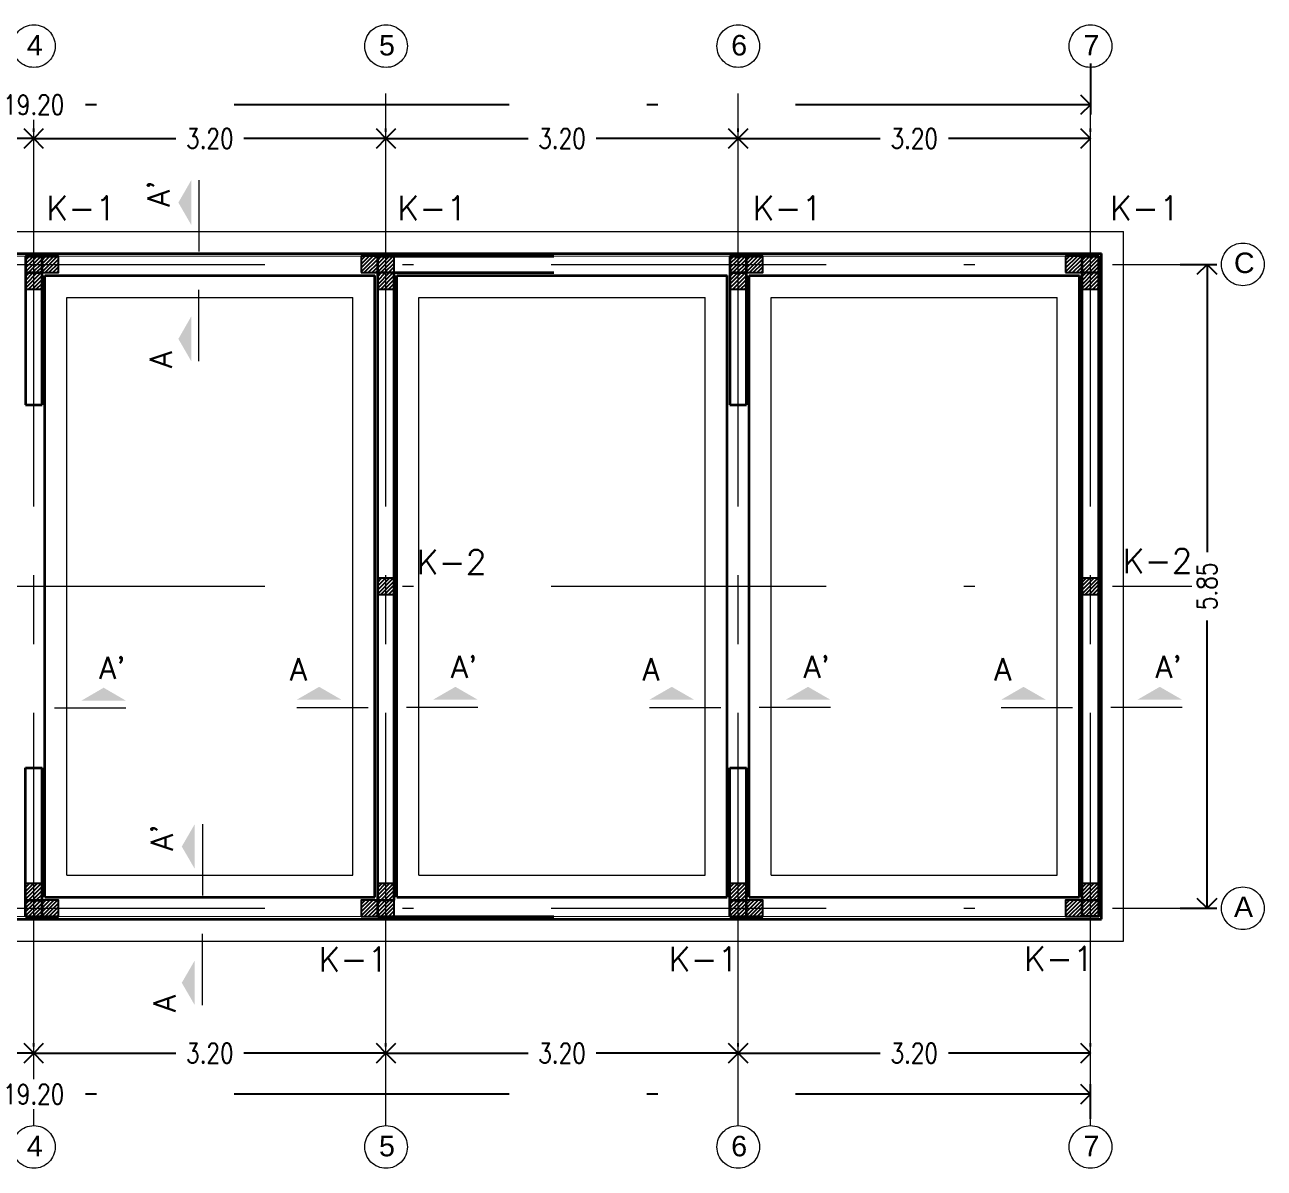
# Model space of a CAD drawing. Header units: metres. Extents: x 101 to 152, y -469 to -326.
# Drawn here: x 112.14 to 123.41, y -336.23 to -325.84 of the extents above; entities that cross this region are included whole.
import ezdxf
from ezdxf.enums import TextEntityAlignment as Align

# ---------------------------------------------------------------- set-up
doc = ezdxf.new("R2010")
doc.units = ezdxf.units.M
doc.header["$LTSCALE"] = 5
doc.header["$MEASUREMENT"] = 0
doc.linetypes.add('CENTER2', pattern=[1.125, 0.75, -0.125, 0.125, -0.125])
doc.linetypes.add('DASHDOT', pattern=[1, 0.5, -0.25, 0, -0.25])
doc.layers.get('0').update_dxf_attribs({"color": 30})
doc.layers.get('DEFPOINTS').update_dxf_attribs({"color": 210})
for name, color, linetype, lineweight in [('A-ANNO-DIMS', 3, 'Continuous', 18), ('A-ANNO-SYMB', 3, 'Continuous', 18), ('A-ANNO-TEXT', 3, 'Continuous', 18), ('A-DETL-MCUT', 4, 'Continuous', 25), ('A-FLOR-FTPT', 6, 'Continuous', 70), ('A-FLOR-LEVL', 7, 'Continuous', 35), ('A-WALL-FULL', 7, 'Continuous', 35)]:
    doc.layers.add(name, color=color, linetype=linetype, lineweight=lineweight)
doc.styles.add('E-ROMANS', font='romans.shx', dxfattribs={"width": 0.8})
doc.styles.get("Standard").update_dxf_attribs({"font": 'arial.ttf'})
doc.dimstyles.new('E-0100_ARW_18', dxfattribs={"dimscale": 0.001, "dimtxt": 180, "dimasz": 180, "dimexe": 90, "dimexo": 60, "dimgap": 90, "dimtad": 0, "dimzin": 0, "dimdsep": 46, "dimtxsty": 'E-ROMANS', "dimblk": 'OPEN90', "dimcen": 90, "dimclrd": 256, "dimclre": 256, "dimclrt": 256, "dimadec": 0, "dimazin": 0, "dimtfac": 1, "dimtmove": 1, "dimatfit": 3, "dimldrblk": 'OPEN90', "dimfxl": 1, "dimtfill": 1, "dimtolj": 1, "dimtzin": 0, "dimarcsym": 0})

# ---------------------------------------------------------------- blocks, each defined once
blk = doc.blocks.new('_Open90')
at = {"color": 0, "linetype": 'ByBlock', "lineweight": -2}
for p, q in [((0, 0), (-1, 0)), ((-0.5, 0.5), (0, 0)), ((0, 0), (-0.5, -0.5))]:
    blk.add_line(p, q, dxfattribs=at)
blk = doc.blocks.new('*D62')
at = {"layer": 'A-ANNO-DIMS', "linetype": 'DASHDOT', "lineweight": -2, "transparency": 16777216}
for p, q in [((109.026, -326.811), (109.026, -326.781)), ((112.226, -326.811), (112.226, -326.781)), ((109.206, -326.871), (110.317, -326.871)), ((112.046, -326.871), (110.936, -326.871))]:
    blk.add_line(p, q, dxfattribs=at)
at = {"layer": 'DEFPOINTS', "color": 0, "linetype": 'DASHDOT', "transparency": 16777216}
for p in [(109.026, -326.871), (112.226, -326.871), (112.226, -326.871)]:
    blk.add_point(p, dxfattribs=at)
at = {"layer": 'A-ANNO-DIMS', "linetype": 'DASHDOT', "lineweight": -2, "transparency": 16777216, "xscale": 0.18, "yscale": 0.18, "zscale": 0.18, "rotation": 180}
blk.add_blockref('_Open90', (109.026, -326.871), dxfattribs=at)
at = {"layer": 'A-ANNO-DIMS', "linetype": 'DASHDOT', "lineweight": -2, "transparency": 16777216, "xscale": 0.18, "yscale": 0.18, "zscale": 0.18}
blk.add_blockref('_Open90', (112.226, -326.871), dxfattribs=at)
at = {"layer": 'A-ANNO-DIMS', "linetype": 'DASHDOT', "transparency": 16777216, "insert": (110.626, -326.871), "char_height": 0.18, "attachment_point": 5, "style": 'E-ROMANS', "bg_fill": 3, "box_fill_scale": 1.25, "bg_fill_color": 256, "bg_fill_true_color": 13158600, "bg_fill_transparency": 0}
blk.add_mtext('\\A1;3.20', dxfattribs=at)
blk = doc.blocks.new('*D63')
at = {"layer": 'A-ANNO-DIMS', "linetype": 'DASHDOT', "lineweight": -2, "transparency": 16777216}
for p, q in [((112.226, -326.811), (112.226, -326.781)), ((115.426, -326.811), (115.426, -326.781)), ((112.406, -326.871), (113.517, -326.871)), ((115.246, -326.871), (114.136, -326.871))]:
    blk.add_line(p, q, dxfattribs=at)
at = {"layer": 'DEFPOINTS', "color": 0, "linetype": 'DASHDOT', "transparency": 16777216}
for p in [(112.226, -326.871), (115.426, -326.871), (115.426, -326.871)]:
    blk.add_point(p, dxfattribs=at)
at = {"layer": 'A-ANNO-DIMS', "linetype": 'DASHDOT', "lineweight": -2, "transparency": 16777216, "xscale": 0.18, "yscale": 0.18, "zscale": 0.18, "rotation": 180}
blk.add_blockref('_Open90', (112.226, -326.871), dxfattribs=at)
at = {"layer": 'A-ANNO-DIMS', "linetype": 'DASHDOT', "lineweight": -2, "transparency": 16777216, "xscale": 0.18, "yscale": 0.18, "zscale": 0.18}
blk.add_blockref('_Open90', (115.426, -326.871), dxfattribs=at)
at = {"layer": 'A-ANNO-DIMS', "linetype": 'DASHDOT', "transparency": 16777216, "insert": (113.826, -326.871), "char_height": 0.18, "attachment_point": 5, "style": 'E-ROMANS', "bg_fill": 3, "box_fill_scale": 1.25, "bg_fill_color": 256, "bg_fill_true_color": 13158600, "bg_fill_transparency": 0}
blk.add_mtext('\\A1;3.20', dxfattribs=at)
blk = doc.blocks.new('*D64')
at = {"layer": 'A-ANNO-DIMS', "linetype": 'DASHDOT', "lineweight": -2, "transparency": 16777216}
for p, q in [((115.426, -326.811), (115.426, -326.781)), ((118.626, -326.811), (118.626, -326.781)), ((115.606, -326.871), (116.717, -326.871)), ((118.446, -326.871), (117.336, -326.871))]:
    blk.add_line(p, q, dxfattribs=at)
at = {"layer": 'DEFPOINTS', "color": 0, "linetype": 'DASHDOT', "transparency": 16777216}
for p in [(115.426, -326.871), (118.626, -326.871), (118.626, -326.871)]:
    blk.add_point(p, dxfattribs=at)
at = {"layer": 'A-ANNO-DIMS', "linetype": 'DASHDOT', "lineweight": -2, "transparency": 16777216, "xscale": 0.18, "yscale": 0.18, "zscale": 0.18, "rotation": 180}
blk.add_blockref('_Open90', (115.426, -326.871), dxfattribs=at)
at = {"layer": 'A-ANNO-DIMS', "linetype": 'DASHDOT', "lineweight": -2, "transparency": 16777216, "xscale": 0.18, "yscale": 0.18, "zscale": 0.18}
blk.add_blockref('_Open90', (118.626, -326.871), dxfattribs=at)
at = {"layer": 'A-ANNO-DIMS', "linetype": 'DASHDOT', "transparency": 16777216, "insert": (117.026, -326.871), "char_height": 0.18, "attachment_point": 5, "style": 'E-ROMANS', "bg_fill": 3, "box_fill_scale": 1.25, "bg_fill_color": 256, "bg_fill_true_color": 13158600, "bg_fill_transparency": 0}
blk.add_mtext('\\A1;3.20', dxfattribs=at)
blk = doc.blocks.new('*D65')
at = {"layer": 'A-ANNO-DIMS', "linetype": 'DASHDOT', "lineweight": -2, "transparency": 16777216}
for p, q in [((118.626, -326.811), (118.626, -326.781)), ((121.826, -326.811), (121.826, -326.781)), ((118.806, -326.871), (119.917, -326.871)), ((121.646, -326.871), (120.536, -326.871))]:
    blk.add_line(p, q, dxfattribs=at)
at = {"layer": 'DEFPOINTS', "color": 0, "linetype": 'DASHDOT', "transparency": 16777216}
for p in [(118.626, -326.871), (121.826, -326.871), (121.826, -326.871)]:
    blk.add_point(p, dxfattribs=at)
at = {"layer": 'A-ANNO-DIMS', "linetype": 'DASHDOT', "lineweight": -2, "transparency": 16777216, "xscale": 0.18, "yscale": 0.18, "zscale": 0.18, "rotation": 180}
blk.add_blockref('_Open90', (118.626, -326.871), dxfattribs=at)
at = {"layer": 'A-ANNO-DIMS', "linetype": 'DASHDOT', "lineweight": -2, "transparency": 16777216, "xscale": 0.18, "yscale": 0.18, "zscale": 0.18}
blk.add_blockref('_Open90', (121.826, -326.871), dxfattribs=at)
at = {"layer": 'A-ANNO-DIMS', "linetype": 'DASHDOT', "transparency": 16777216, "insert": (120.226, -326.871), "char_height": 0.18, "attachment_point": 5, "style": 'E-ROMANS', "bg_fill": 3, "box_fill_scale": 1.25, "bg_fill_color": 256, "bg_fill_true_color": 13158600, "bg_fill_transparency": 0}
blk.add_mtext('\\A1;3.20', dxfattribs=at)
blk = doc.blocks.new('*D66')
at = {"layer": 'A-ANNO-DIMS', "linetype": 'DASHDOT', "lineweight": -2, "transparency": 16777216}
for p, q in [((102.626, -326.19), (102.626, -326.654)), ((121.826, -326.19), (121.826, -326.654)), ((102.806, -326.564), (111.859, -326.564)), ((121.646, -326.564), (112.594, -326.564))]:
    blk.add_line(p, q, dxfattribs=at)
at = {"layer": 'DEFPOINTS', "color": 0, "linetype": 'DASHDOT', "transparency": 16777216}
for p in [(102.626, -326.13), (121.826, -326.13), (121.826, -326.564)]:
    blk.add_point(p, dxfattribs=at)
at = {"layer": 'A-ANNO-DIMS', "linetype": 'DASHDOT', "lineweight": -2, "transparency": 16777216, "xscale": 0.18, "yscale": 0.18, "zscale": 0.18, "rotation": 180}
blk.add_blockref('_Open90', (102.626, -326.564), dxfattribs=at)
at = {"layer": 'A-ANNO-DIMS', "linetype": 'DASHDOT', "lineweight": -2, "transparency": 16777216, "xscale": 0.18, "yscale": 0.18, "zscale": 0.18}
blk.add_blockref('_Open90', (121.826, -326.564), dxfattribs=at)
at = {"layer": 'A-ANNO-DIMS', "linetype": 'DASHDOT', "transparency": 16777216, "insert": (112.226, -326.564), "char_height": 0.18, "attachment_point": 5, "style": 'E-ROMANS', "bg_fill": 3, "box_fill_scale": 1.25, "bg_fill_color": 256, "bg_fill_true_color": 13158600, "bg_fill_transparency": 0}
blk.add_mtext('\\A1;19.20', dxfattribs=at)
blk = doc.blocks.new('*D68')
at = {"layer": 'A-ANNO-DIMS', "linetype": 'DASHDOT', "lineweight": -2, "transparency": 16777216}
for p, q in [((109.026, -335.12), (109.026, -335.09)), ((112.226, -335.12), (112.226, -335.09)), ((109.206, -335.18), (110.317, -335.18)), ((112.046, -335.18), (110.936, -335.18))]:
    blk.add_line(p, q, dxfattribs=at)
at = {"layer": 'DEFPOINTS', "color": 0, "linetype": 'DASHDOT', "transparency": 16777216}
for p in [(109.026, -335.18), (112.226, -335.18), (112.226, -335.18)]:
    blk.add_point(p, dxfattribs=at)
at = {"layer": 'A-ANNO-DIMS', "linetype": 'DASHDOT', "lineweight": -2, "transparency": 16777216, "xscale": 0.18, "yscale": 0.18, "zscale": 0.18, "rotation": 180}
blk.add_blockref('_Open90', (109.026, -335.18), dxfattribs=at)
at = {"layer": 'A-ANNO-DIMS', "linetype": 'DASHDOT', "lineweight": -2, "transparency": 16777216, "xscale": 0.18, "yscale": 0.18, "zscale": 0.18}
blk.add_blockref('_Open90', (112.226, -335.18), dxfattribs=at)
at = {"layer": 'A-ANNO-DIMS', "linetype": 'DASHDOT', "transparency": 16777216, "insert": (110.626, -335.18), "char_height": 0.18, "attachment_point": 5, "style": 'E-ROMANS', "bg_fill": 3, "box_fill_scale": 1.25, "bg_fill_color": 256, "bg_fill_true_color": 13158600, "bg_fill_transparency": 0}
blk.add_mtext('\\A1;3.20', dxfattribs=at)
blk = doc.blocks.new('*D69')
at = {"layer": 'A-ANNO-DIMS', "linetype": 'DASHDOT', "lineweight": -2, "transparency": 16777216}
for p, q in [((112.226, -335.12), (112.226, -335.09)), ((115.426, -335.12), (115.426, -335.09)), ((112.406, -335.18), (113.517, -335.18)), ((115.246, -335.18), (114.136, -335.18))]:
    blk.add_line(p, q, dxfattribs=at)
at = {"layer": 'DEFPOINTS', "color": 0, "linetype": 'DASHDOT', "transparency": 16777216}
for p in [(112.226, -335.18), (115.426, -335.18), (115.426, -335.18)]:
    blk.add_point(p, dxfattribs=at)
at = {"layer": 'A-ANNO-DIMS', "linetype": 'DASHDOT', "lineweight": -2, "transparency": 16777216, "xscale": 0.18, "yscale": 0.18, "zscale": 0.18, "rotation": 180}
blk.add_blockref('_Open90', (112.226, -335.18), dxfattribs=at)
at = {"layer": 'A-ANNO-DIMS', "linetype": 'DASHDOT', "lineweight": -2, "transparency": 16777216, "xscale": 0.18, "yscale": 0.18, "zscale": 0.18}
blk.add_blockref('_Open90', (115.426, -335.18), dxfattribs=at)
at = {"layer": 'A-ANNO-DIMS', "linetype": 'DASHDOT', "transparency": 16777216, "insert": (113.826, -335.18), "char_height": 0.18, "attachment_point": 5, "style": 'E-ROMANS', "bg_fill": 3, "box_fill_scale": 1.25, "bg_fill_color": 256, "bg_fill_true_color": 13158600, "bg_fill_transparency": 0}
blk.add_mtext('\\A1;3.20', dxfattribs=at)
blk = doc.blocks.new('*D70')
at = {"layer": 'A-ANNO-DIMS', "linetype": 'DASHDOT', "lineweight": -2, "transparency": 16777216}
for p, q in [((115.426, -335.12), (115.426, -335.09)), ((118.626, -335.12), (118.626, -335.09)), ((115.606, -335.18), (116.717, -335.18)), ((118.446, -335.18), (117.336, -335.18))]:
    blk.add_line(p, q, dxfattribs=at)
at = {"layer": 'DEFPOINTS', "color": 0, "linetype": 'DASHDOT', "transparency": 16777216}
for p in [(115.426, -335.18), (118.626, -335.18), (118.626, -335.18)]:
    blk.add_point(p, dxfattribs=at)
at = {"layer": 'A-ANNO-DIMS', "linetype": 'DASHDOT', "lineweight": -2, "transparency": 16777216, "xscale": 0.18, "yscale": 0.18, "zscale": 0.18, "rotation": 180}
blk.add_blockref('_Open90', (115.426, -335.18), dxfattribs=at)
at = {"layer": 'A-ANNO-DIMS', "linetype": 'DASHDOT', "lineweight": -2, "transparency": 16777216, "xscale": 0.18, "yscale": 0.18, "zscale": 0.18}
blk.add_blockref('_Open90', (118.626, -335.18), dxfattribs=at)
at = {"layer": 'A-ANNO-DIMS', "linetype": 'DASHDOT', "transparency": 16777216, "insert": (117.026, -335.18), "char_height": 0.18, "attachment_point": 5, "style": 'E-ROMANS', "bg_fill": 3, "box_fill_scale": 1.25, "bg_fill_color": 256, "bg_fill_true_color": 13158600, "bg_fill_transparency": 0}
blk.add_mtext('\\A1;3.20', dxfattribs=at)
blk = doc.blocks.new('*D71')
at = {"layer": 'A-ANNO-DIMS', "linetype": 'DASHDOT', "lineweight": -2, "transparency": 16777216}
for p, q in [((118.626, -335.12), (118.626, -335.09)), ((121.826, -335.12), (121.826, -335.09)), ((118.806, -335.18), (119.917, -335.18)), ((121.646, -335.18), (120.536, -335.18))]:
    blk.add_line(p, q, dxfattribs=at)
at = {"layer": 'DEFPOINTS', "color": 0, "linetype": 'DASHDOT', "transparency": 16777216}
for p in [(118.626, -335.18), (121.826, -335.18), (121.826, -335.18)]:
    blk.add_point(p, dxfattribs=at)
at = {"layer": 'A-ANNO-DIMS', "linetype": 'DASHDOT', "lineweight": -2, "transparency": 16777216, "xscale": 0.18, "yscale": 0.18, "zscale": 0.18, "rotation": 180}
blk.add_blockref('_Open90', (118.626, -335.18), dxfattribs=at)
at = {"layer": 'A-ANNO-DIMS', "linetype": 'DASHDOT', "lineweight": -2, "transparency": 16777216, "xscale": 0.18, "yscale": 0.18, "zscale": 0.18}
blk.add_blockref('_Open90', (121.826, -335.18), dxfattribs=at)
at = {"layer": 'A-ANNO-DIMS', "linetype": 'DASHDOT', "transparency": 16777216, "insert": (120.226, -335.18), "char_height": 0.18, "attachment_point": 5, "style": 'E-ROMANS', "bg_fill": 3, "box_fill_scale": 1.25, "bg_fill_color": 256, "bg_fill_true_color": 13158600, "bg_fill_transparency": 0}
blk.add_mtext('\\A1;3.20', dxfattribs=at)
blk = doc.blocks.new('*D96')
at = {"layer": 'A-ANNO-DIMS', "linetype": 'DASHDOT', "lineweight": -2, "transparency": 16777216}
for p, q in [((102.626, -335.778), (102.626, -335.463)), ((121.826, -335.778), (121.826, -335.463)), ((102.806, -335.553), (111.859, -335.553)), ((121.646, -335.553), (112.594, -335.553))]:
    blk.add_line(p, q, dxfattribs=at)
at = {"layer": 'DEFPOINTS', "color": 0, "linetype": 'DASHDOT', "transparency": 16777216}
for p in [(121.826, -335.553), (102.626, -335.838), (121.826, -335.838)]:
    blk.add_point(p, dxfattribs=at)
at = {"layer": 'A-ANNO-DIMS', "linetype": 'DASHDOT', "lineweight": -2, "transparency": 16777216, "xscale": 0.18, "yscale": 0.18, "zscale": 0.18, "rotation": 180}
blk.add_blockref('_Open90', (102.626, -335.553), dxfattribs=at)
at = {"layer": 'A-ANNO-DIMS', "linetype": 'DASHDOT', "lineweight": -2, "transparency": 16777216, "xscale": 0.18, "yscale": 0.18, "zscale": 0.18}
blk.add_blockref('_Open90', (121.826, -335.553), dxfattribs=at)
at = {"layer": 'A-ANNO-DIMS', "linetype": 'DASHDOT', "transparency": 16777216, "insert": (112.226, -335.553), "char_height": 0.18, "attachment_point": 5, "style": 'E-ROMANS', "bg_fill": 3, "box_fill_scale": 1.25, "bg_fill_color": 256, "bg_fill_true_color": 13158600, "bg_fill_transparency": 0}
blk.add_mtext('\\A1;19.20', dxfattribs=at)
blk = doc.blocks.new('*D92')
at = {"layer": 'A-ANNO-DIMS', "linetype": 'DASHDOT', "lineweight": -2, "transparency": 16777216}
for p, q in [((122.641, -328.014), (122.976, -328.014)), ((122.886, -328.194), (122.886, -330.63)), ((122.886, -333.684), (122.886, -331.249)), ((122.641, -333.864), (122.976, -333.864))]:
    blk.add_line(p, q, dxfattribs=at)
at = {"layer": 'DEFPOINTS', "color": 0, "linetype": 'DASHDOT', "transparency": 16777216}
for p in [(122.581, -328.014), (122.581, -333.864), (122.886, -333.864)]:
    blk.add_point(p, dxfattribs=at)
at = {"layer": 'A-ANNO-DIMS', "linetype": 'DASHDOT', "lineweight": -2, "transparency": 16777216, "xscale": 0.18, "yscale": 0.18, "zscale": 0.18}
for p, rotation in [((122.886, -328.014), 90), ((122.886, -333.864), 270)]:
    blk.add_blockref('_Open90', p, dxfattribs=dict(at, rotation=rotation))
at = {"layer": 'A-ANNO-DIMS', "linetype": 'DASHDOT', "transparency": 16777216, "insert": (122.886, -330.939), "char_height": 0.18, "attachment_point": 5, "rotation": 90, "style": 'E-ROMANS', "bg_fill": 3, "box_fill_scale": 1.25, "bg_fill_color": 256, "bg_fill_true_color": 13158600, "bg_fill_transparency": 0}
blk.add_mtext('\\A1;5.85', dxfattribs=at)

msp = doc.modelspace()

# ---------------------------------------------------------------- hatches: boundary and pattern name
at = {"layer": 'A-DETL-MCUT', "ltscale": 0.3}
h = msp.add_hatch(dxfattribs=at)
h.set_pattern_fill('ANSI31', color=8, scale=0.2, style=0)
h.set_pattern_definition([(45, (-459.974562, 356.109813), (-0.0176776695, 0.0176776695), [])])
h.paths.add_polyline_path([(112.151, -328.089), (112.301, -328.089), (112.301, -327.939), (112.151, -327.939)])
h = msp.add_hatch(dxfattribs=at)
h.set_pattern_fill('ANSI31', color=8, scale=0.2, style=0)
h.set_pattern_definition([(45, (-459.824562, 356.109813), (-0.0176776695, 0.0176776695), [])])
h.paths.add_polyline_path([(112.301, -328.089), (112.451, -328.089), (112.451, -327.939), (112.301, -327.939)])
h = msp.add_hatch(dxfattribs=at)
h.set_pattern_fill('ANSI31', color=8, scale=0.2, style=0)
h.set_pattern_definition([(45, (-456.924562, 356.109473), (-0.0176776695, 0.0176776695), [])])
h.paths.add_polyline_path([(115.201, -328.089), (115.351, -328.089), (115.351, -327.939), (115.201, -327.939)])
h = msp.add_hatch(dxfattribs=at)
h.set_pattern_fill('ANSI31', color=8, scale=0.2, style=0)
h.set_pattern_definition([(45, (-456.774732, 356.109813), (-0.0176776695, 0.0176776695), [])])
h.paths.add_polyline_path([(115.351, -328.089), (115.501, -328.089), (115.501, -327.939), (115.351, -327.939)])
h = msp.add_hatch(dxfattribs=at)
h.set_pattern_fill('ANSI31', color=8, scale=0.2, style=0)
h.set_pattern_definition([(45, (-453.574732, 356.109813), (-0.0176776695, 0.0176776695), [])])
h.paths.add_polyline_path([(118.551, -328.089), (118.701, -328.089), (118.701, -327.939), (118.551, -327.939)])
h = msp.add_hatch(dxfattribs=at)
h.set_pattern_fill('ANSI31', color=8, scale=0.2, style=0)
h.set_pattern_definition([(45, (-453.424562, 356.109813), (-0.0176776695, 0.0176776695), [])])
h.paths.add_polyline_path([(118.701, -328.089), (118.851, -328.089), (118.851, -327.939), (118.701, -327.939)])
h = msp.add_hatch(dxfattribs=at)
h.set_pattern_fill('ANSI31', color=8, scale=0.2, style=0)
h.set_pattern_definition([(45, (-450.524902, 356.109473), (-0.0176776695, 0.0176776695), [])])
h.paths.add_polyline_path([(121.601, -328.089), (121.751, -328.089), (121.751, -327.939), (121.601, -327.939)])
h = msp.add_hatch(dxfattribs=at)
h.set_pattern_fill('ANSI31', color=8, scale=0.2, style=0)
h.set_pattern_definition([(45, (-450.374732, 356.109813), (-0.0176776695, 0.0176776695), [])])
h.paths.add_polyline_path([(121.751, -328.089), (121.901, -328.089), (121.901, -327.939), (121.751, -327.939)])
h = msp.add_hatch(dxfattribs=at)
h.set_pattern_fill('ANSI31', color=8, scale=0.2, style=0)
h.set_pattern_definition([(45, (-459.974562, 355.960153), (-0.0176776695, 0.0176776695), [])])
h.paths.add_polyline_path([(112.151, -328.239), (112.301, -328.239), (112.301, -328.089), (112.151, -328.089)])
h = msp.add_hatch(dxfattribs=at)
h.set_pattern_fill('ANSI31', color=8, scale=0.2, style=0)
h.set_pattern_definition([(45, (-456.774732, 355.959813), (-0.0176776695, 0.0176776695), [])])
h.paths.add_polyline_path([(115.351, -328.239), (115.501, -328.239), (115.501, -328.089), (115.351, -328.089)])
h = msp.add_hatch(dxfattribs=at)
h.set_pattern_fill('ANSI31', color=8, scale=0.2, style=0)
h.set_pattern_definition([(45, (-453.574732, 355.960153), (-0.0176776695, 0.0176776695), [])])
h.paths.add_polyline_path([(118.551, -328.239), (118.701, -328.239), (118.701, -328.089), (118.551, -328.089)])
h = msp.add_hatch(dxfattribs=at)
h.set_pattern_fill('ANSI31', color=8, scale=0.2, style=0)
h.set_pattern_definition([(45, (-450.374902, 355.959813), (-0.0176776695, 0.0176776695), [])])
h.paths.add_polyline_path([(121.751, -328.239), (121.901, -328.239), (121.901, -328.089), (121.751, -328.089)])
h = msp.add_hatch(dxfattribs=at)
h.set_pattern_fill('ANSI31', color=8, scale=0.2, style=0)
h.set_pattern_definition([(45, (-456.774732, 353.184813), (-0.0176776695, 0.0176776695), [])])
h.paths.add_polyline_path([(115.351, -331.014), (115.501, -331.014), (115.501, -330.864), (115.351, -330.864)])
h = msp.add_hatch(dxfattribs=at)
h.set_pattern_fill('ANSI31', color=8, scale=0.2, style=0)
h.set_pattern_definition([(45, (-450.374732, 353.184813), (-0.0176776695, 0.0176776695), [])])
h.paths.add_polyline_path([(121.751, -331.014), (121.901, -331.014), (121.901, -330.864), (121.751, -330.864)])
h = msp.add_hatch(dxfattribs=at)
h.set_pattern_fill('ANSI31', color=8, scale=0.2, style=0)
h.set_pattern_definition([(45, (-459.974562, 350.409813), (-0.0176776695, 0.0176776695), [])])
h.paths.add_polyline_path([(112.151, -333.789), (112.301, -333.789), (112.301, -333.639), (112.151, -333.639)])
h = msp.add_hatch(dxfattribs=at)
h.set_pattern_fill('ANSI31', color=8, scale=0.2, style=0)
h.set_pattern_definition([(45, (-456.774562, 350.409813), (-0.0176776695, 0.0176776695), [])])
h.paths.add_polyline_path([(115.351, -333.789), (115.501, -333.789), (115.501, -333.639), (115.351, -333.639)])
h = msp.add_hatch(dxfattribs=at)
h.set_pattern_fill('ANSI31', color=8, scale=0.2, style=0)
h.set_pattern_definition([(45, (-453.574732, 350.409813), (-0.0176776695, 0.0176776695), [])])
h.paths.add_polyline_path([(118.551, -333.789), (118.701, -333.789), (118.701, -333.639), (118.551, -333.639)])
h = msp.add_hatch(dxfattribs=at)
h.set_pattern_fill('ANSI31', color=8, scale=0.2, style=0)
h.set_pattern_definition([(45, (-450.374732, 350.409813), (-0.0176776695, 0.0176776695), [])])
h.paths.add_polyline_path([(121.751, -333.789), (121.901, -333.789), (121.901, -333.639), (121.751, -333.639)])
h = msp.add_hatch(dxfattribs=at)
h.set_pattern_fill('ANSI31', color=8, scale=0.2, style=0)
h.set_pattern_definition([(45, (-459.974562, 350.259813), (-0.0176776695, 0.0176776695), [])])
h.paths.add_polyline_path([(112.151, -333.939), (112.301, -333.939), (112.301, -333.789), (112.151, -333.789)])
h = msp.add_hatch(dxfattribs=at)
h.set_pattern_fill('ANSI31', color=8, scale=0.2, style=0)
h.set_pattern_definition([(45, (-459.824562, 350.259813), (-0.0176776695, 0.0176776695), [])])
h.paths.add_polyline_path([(112.301, -333.939), (112.451, -333.939), (112.451, -333.789), (112.301, -333.789)])
h = msp.add_hatch(dxfattribs=at)
h.set_pattern_fill('ANSI31', color=8, scale=0.2, style=0)
h.set_pattern_definition([(45, (-456.924562, 350.259813), (-0.0176776695, 0.0176776695), [])])
h.paths.add_polyline_path([(115.201, -333.939), (115.351, -333.939), (115.351, -333.789), (115.201, -333.789)])
h = msp.add_hatch(dxfattribs=at)
h.set_pattern_fill('ANSI31', color=8, scale=0.2, style=0)
h.set_pattern_definition([(45, (-456.774732, 350.259813), (-0.0176776695, 0.0176776695), [])])
h.paths.add_polyline_path([(115.351, -333.939), (115.501, -333.939), (115.501, -333.789), (115.351, -333.789)])
h = msp.add_hatch(dxfattribs=at)
h.set_pattern_fill('ANSI31', color=8, scale=0.2, style=0)
h.set_pattern_definition([(45, (-453.574732, 350.259813), (-0.0176776695, 0.0176776695), [])])
h.paths.add_polyline_path([(118.551, -333.939), (118.701, -333.939), (118.701, -333.789), (118.551, -333.789)])
h = msp.add_hatch(dxfattribs=at)
h.set_pattern_fill('ANSI31', color=8, scale=0.2, style=0)
h.set_pattern_definition([(45, (-453.424732, 350.259813), (-0.0176776695, 0.0176776695), [])])
h.paths.add_polyline_path([(118.701, -333.939), (118.851, -333.939), (118.851, -333.789), (118.701, -333.789)])
h = msp.add_hatch(dxfattribs=at)
h.set_pattern_fill('ANSI31', color=8, scale=0.2, style=0)
h.set_pattern_definition([(45, (-450.524732, 350.259813), (-0.0176776695, 0.0176776695), [])])
h.paths.add_polyline_path([(121.601, -333.939), (121.751, -333.939), (121.751, -333.789), (121.601, -333.789)])
h = msp.add_hatch(dxfattribs=at)
h.set_pattern_fill('ANSI31', color=8, scale=0.2, style=0)
h.set_pattern_definition([(45, (-450.374732, 350.259813), (-0.0176776695, 0.0176776695), [])])
h.paths.add_polyline_path([(121.751, -333.939), (121.901, -333.939), (121.901, -333.789), (121.751, -333.789)])

# ---------------------------------------------------------------- linework, layer by layer
at = {"layer": 'A-ANNO-DIMS', "ltscale": 0.025}
for p, q in [((102.326, -327.714), (122.126, -327.714)), ((122.126, -334.164), (122.126, -327.714)), ((112.526, -333.564), (112.526, -328.314)), ((112.526, -328.314), (115.126, -328.314)), ((115.126, -333.564), (115.126, -328.314)), ((115.726, -333.564), (115.726, -328.314)), ((115.726, -328.314), (118.326, -328.314)), ((118.326, -333.564), (118.326, -328.314)), ((118.926, -333.564), (118.926, -328.314)), ((118.926, -328.314), (121.526, -328.314)), ((121.526, -333.564), (121.526, -328.314)), ((112.526, -333.564), (115.126, -333.564)), ((115.726, -333.564), (118.326, -333.564)), ((118.926, -333.564), (121.526, -333.564)), ((102.326, -334.164), (122.126, -334.164))]:
    msp.add_line(p, q, dxfattribs=at)
at = {"layer": 'A-ANNO-DIMS', "linetype": 'DASHDOT'}
for p, q in [((101.626, -328.014), (122.826, -328.014)), ((101.626, -330.939), (122.826, -330.939)), ((101.626, -333.864), (122.826, -333.864))]:
    msp.add_line(p, q, dxfattribs=at)
at = {"layer": 'A-ANNO-SYMB', "linetype": 'CENTER2'}
for p, q in [((112.226, -335.838), (112.226, -326.225)), ((115.426, -335.838), (115.426, -326.225)), ((118.626, -335.838), (118.626, -326.225)), ((121.826, -335.838), (121.826, -326.225))]:
    msp.add_line(p, q, dxfattribs=at)
at = {"layer": 'A-ANNO-SYMB', "ltscale": 0.5}
for p, q in [((113.727, -327.249), (113.727, -327.897)), ((113.727, -328.894), (113.727, -328.246)), ((113.064, -332.047), (112.416, -332.047)), ((114.616, -332.039), (115.264, -332.039)), ((116.26, -332.039), (115.612, -332.039)), ((117.82, -332.039), (118.468, -332.039)), ((119.464, -332.039), (118.816, -332.039)), ((121.016, -332.039), (121.664, -332.039)), ((122.66, -332.039), (122.012, -332.039)), ((113.758, -333.099), (113.758, -333.747)), ((113.758, -334.744), (113.758, -334.096))]:
    msp.add_line(p, q, dxfattribs=at)
at = {"layer": 'A-ANNO-SYMB', "linetype": 'CENTER2'}
for centre in [(112.227, -326.031), (115.427, -326.031), (118.627, -326.031), (121.827, -326.031), (112.227, -336.032), (115.427, -336.032), (118.627, -336.032), (121.827, -336.032)]:
    msp.add_circle(centre, 0.194, dxfattribs=at)
at = {"layer": 'A-ANNO-SYMB', "ltscale": 0.5}
for points in [[(113.657, -327.656), (113.54, -327.453), (113.657, -327.249)], [(113.657, -328.487), (113.54, -328.691), (113.657, -328.894)], [(112.658, -331.978), (112.861, -331.86), (113.064, -331.978)], [(115.022, -331.969), (114.819, -331.852), (114.616, -331.969)], [(115.854, -331.969), (116.057, -331.852), (116.26, -331.969)], [(118.226, -331.969), (118.023, -331.852), (117.82, -331.969)], [(119.058, -331.969), (119.261, -331.852), (119.464, -331.969)], [(121.422, -331.969), (121.219, -331.852), (121.016, -331.969)], [(122.254, -331.969), (122.457, -331.852), (122.66, -331.969)], [(113.689, -333.506), (113.571, -333.303), (113.689, -333.099)], [(113.689, -334.337), (113.571, -334.541), (113.689, -334.744)]]:
    msp.add_solid(points, dxfattribs=at)
at = {"layer": 'A-DETL-MCUT', "ltscale": 0.3}
for points in [[(112.151, -328.089), (112.301, -328.089), (112.301, -327.939), (112.151, -327.939)], [(112.301, -328.089), (112.451, -328.089), (112.451, -327.939), (112.301, -327.939)], [(115.201, -328.089), (115.351, -328.089), (115.351, -327.939), (115.201, -327.939)], [(115.351, -328.089), (115.501, -328.089), (115.501, -327.939), (115.351, -327.939)], [(118.551, -328.089), (118.701, -328.089), (118.701, -327.939), (118.551, -327.939)], [(118.701, -328.089), (118.851, -328.089), (118.851, -327.939), (118.701, -327.939)], [(121.601, -328.089), (121.751, -328.089), (121.751, -327.939), (121.601, -327.939)], [(121.751, -328.089), (121.901, -328.089), (121.901, -327.939), (121.751, -327.939)], [(112.151, -328.239), (112.301, -328.239), (112.301, -328.089), (112.151, -328.089)], [(115.351, -328.239), (115.501, -328.239), (115.501, -328.089), (115.351, -328.089)], [(118.551, -328.239), (118.701, -328.239), (118.701, -328.089), (118.551, -328.089)], [(121.751, -328.239), (121.901, -328.239), (121.901, -328.089), (121.751, -328.089)], [(115.351, -331.014), (115.501, -331.014), (115.501, -330.864), (115.351, -330.864)], [(121.751, -331.014), (121.901, -331.014), (121.901, -330.864), (121.751, -330.864)], [(112.151, -333.789), (112.301, -333.789), (112.301, -333.639), (112.151, -333.639)], [(115.351, -333.789), (115.501, -333.789), (115.501, -333.639), (115.351, -333.639)], [(118.551, -333.789), (118.701, -333.789), (118.701, -333.639), (118.551, -333.639)], [(121.751, -333.789), (121.901, -333.789), (121.901, -333.639), (121.751, -333.639)], [(112.151, -333.939), (112.301, -333.939), (112.301, -333.789), (112.151, -333.789)], [(112.301, -333.939), (112.451, -333.939), (112.451, -333.789), (112.301, -333.789)], [(115.201, -333.939), (115.351, -333.939), (115.351, -333.789), (115.201, -333.789)], [(115.351, -333.939), (115.501, -333.939), (115.501, -333.789), (115.351, -333.789)], [(118.551, -333.939), (118.701, -333.939), (118.701, -333.789), (118.551, -333.789)], [(118.701, -333.939), (118.851, -333.939), (118.851, -333.789), (118.701, -333.789)], [(121.601, -333.939), (121.751, -333.939), (121.751, -333.789), (121.601, -333.789)], [(121.751, -333.939), (121.901, -333.939), (121.901, -333.789), (121.751, -333.789)]]:
    msp.add_lwpolyline(points, close=True, dxfattribs=at)
at = {"layer": 'A-FLOR-FTPT', "const_width": 0.01}
msp.add_lwpolyline([(121.901, -327.939), (121.901, -333.939), (102.551, -333.939), (102.551, -327.939), (121.893, -327.939)], dxfattribs=at)
at = {"layer": 'A-FLOR-LEVL', "ltscale": 0.025}
for p, q in [((102.526, -327.914), (121.926, -327.914)), ((121.926, -333.964), (121.926, -327.914)), ((112.326, -333.764), (112.326, -328.114)), ((112.326, -328.114), (115.326, -328.114)), ((115.326, -333.764), (115.326, -328.114)), ((115.526, -333.764), (115.526, -328.114)), ((115.526, -328.114), (118.526, -328.114)), ((118.526, -333.764), (118.526, -328.114)), ((118.726, -333.764), (118.726, -328.114)), ((118.726, -328.114), (121.726, -328.114)), ((121.726, -333.764), (121.726, -328.114)), ((112.326, -333.764), (115.326, -333.764)), ((115.526, -333.764), (118.526, -333.764)), ((118.726, -333.764), (121.726, -333.764)), ((102.526, -333.964), (121.926, -333.964))]:
    msp.add_line(p, q, dxfattribs=at)
at = {"layer": 'A-WALL-FULL'}
for p, q in [((112.151, -327.939), (112.151, -329.289)), ((112.151, -327.939), (112.301, -327.939)), ((112.301, -329.289), (112.301, -327.939)), ((112.301, -327.939), (112.451, -327.939)), ((115.351, -327.939), (116.951, -327.939)), ((115.351, -333.939), (115.351, -327.939)), ((118.551, -327.939), (118.551, -329.289)), ((118.551, -327.939), (118.701, -327.939)), ((118.701, -329.289), (118.701, -327.939)), ((118.701, -327.939), (118.851, -327.939)), ((112.151, -328.089), (112.301, -328.089)), ((115.501, -329.639), (115.501, -328.089)), ((115.501, -328.089), (116.951, -328.089)), ((118.551, -328.089), (118.701, -328.089)), ((112.151, -329.289), (112.301, -329.289)), ((118.551, -329.289), (118.701, -329.289)), ((115.501, -331.139), (115.501, -329.639)), ((115.501, -333.789), (115.501, -331.139)), ((112.151, -333.939), (112.151, -332.589)), ((112.301, -333.939), (112.301, -332.589)), ((118.551, -333.939), (118.551, -332.589)), ((118.701, -333.939), (118.701, -332.589)), ((112.151, -333.789), (112.301, -333.789)), ((118.551, -333.789), (118.701, -333.789)), ((112.151, -333.939), (112.301, -333.939)), ((112.301, -333.939), (112.451, -333.939)), ((115.351, -333.939), (116.951, -333.939)), ((118.551, -333.939), (118.701, -333.939)), ((118.701, -333.939), (118.851, -333.939))]:
    msp.add_line(p, q, dxfattribs=at)
msp.add_lwpolyline([(121.751, -327.939), (121.901, -327.939), (121.901, -333.939), (121.751, -333.939)], close=True, dxfattribs=at)
for points in [[(112.151, -332.589), (112.301, -332.589)], [(118.551, -332.589), (118.701, -332.589)]]:
    msp.add_lwpolyline(points, dxfattribs=at)

# ---------------------------------------------------------------- texts
at = {"layer": 'A-ANNO-TEXT', "style": 'E-ROMANS'}
for s, p in [("A'", (113.459, -327.492)), ('A', (113.482, -328.956)), ("A'", (113.49, -333.342)), ('A', (113.513, -334.806))]:
    msp.add_text(s, height=0.2, rotation=90, dxfattribs=at).set_placement(p)
at = {"layer": 'A-ANNO-TEXT', "ltscale": 0.5, "style": 'E-ROMANS'}
for s, p in [(' K-1', (112.582, -327.613)), (' K-1', (115.771, -327.613)), (' K-1', (118.999, -327.613)), (' K-1', (122.247, -327.613)), (' K-2', (115.947, -330.829)), (' K-2', (122.361, -330.818)), (' K-1', (115.055, -334.437)), (' K-1', (118.236, -334.436)), (' K-1', (121.465, -334.431))]:
    msp.add_text(s, height=0.221, dxfattribs=at).set_placement(p, align=Align.CENTER)
at = {"layer": 'A-ANNO-TEXT', "style": 'E-ROMANS'}
for s, p in [("A'", (112.821, -331.779)), ('A', (114.554, -331.793)), ("A'", (116.017, -331.77)), ('A', (117.758, -331.793)), ("A'", (119.221, -331.77)), ('A', (120.954, -331.793)), ("A'", (122.417, -331.77))]:
    msp.add_text(s, height=0.2, dxfattribs=at).set_placement(p)
at = {"layer": 'A-ANNO-TEXT', "char_height": 0.18608, "attachment_point": 1}
for s, insert in [('{\\fArial|b0|i0|c0|p34;4}', (112.163, -325.93)), ('{\\fArial|b0|i0|c0|p34;5}', (115.363, -325.93)), ('{\\fArial|b0|i0|c0|p34;6}', (118.563, -325.93)), ('{\\fArial|b0|i0|c0|p34;7}', (121.763, -325.93)), ('{\\fArial|b0|i0|c0|p34;C}', (123.131, -327.907)), ('{\\fArial|b0|i0|c0|p34;A}', (123.131, -333.757)), ('{\\fArial|b0|i0|c0|p34;4}', (112.163, -335.931)), ('{\\fArial|b0|i0|c0|p34;5}', (115.363, -335.931)), ('{\\fArial|b0|i0|c0|p34;6}', (118.563, -335.931)), ('{\\fArial|b0|i0|c0|p34;7}', (121.763, -335.931))]:
    msp.add_mtext(s, dxfattribs=dict(at, insert=insert))

# ---------------------------------------------------------------- next in the draw order: dimensions: what is measured, and where the dimension line sits
at = {"layer": 'A-ANNO-DIMS', "linetype": 'DASHDOT'}
for base, p1, p2, picture, middle in [((112.226, -326.871), (109.026, -326.871), (112.226, -326.871), '*D62', (110.626, -326.871)), ((112.226, -335.18), (109.026, -335.18), (112.226, -335.18), '*D68', (110.626, -335.18)), ((121.826, -335.553), (102.626, -335.838), (121.826, -335.838), '*D96', (112.226, -335.553))]:
    dim = msp.add_linear_dim(base=base, p1=p1, p2=p2, dimstyle='E-0100_ARW_18', dxfattribs=at)
    dim.commit()
    dim.dimension.update_dxf_attribs({"geometry": picture, "text_midpoint": middle})
dim = msp.add_linear_dim(base=(122.886, -333.864), p1=(122.581, -328.014), p2=(122.581, -333.864), angle=90, dimstyle='E-0100_ARW_18', dxfattribs=at)
dim.commit()
dim.dimension.update_dxf_attribs({"geometry": '*D92', "text_midpoint": (122.886, -330.939)})

# ---------------------------------------------------------------- next in the draw order: linework, layer by layer
at = {"layer": 'A-ANNO-SYMB', "linetype": 'CENTER2'}
for centre in [(123.212, -328.014), (123.212, -333.864)]:
    msp.add_circle(centre, 0.194, dxfattribs=at)

# ---------------------------------------------------------------- next in the draw order: dimensions: what is measured, and where the dimension line sits
at = {"layer": 'A-ANNO-DIMS', "linetype": 'DASHDOT'}
for base, p1, p2, picture, middle in [((115.426, -326.871), (112.226, -326.871), (115.426, -326.871), '*D63', (113.826, -326.871)), ((115.426, -335.18), (112.226, -335.18), (115.426, -335.18), '*D69', (113.826, -335.18))]:
    dim = msp.add_linear_dim(base=base, p1=p1, p2=p2, dimstyle='E-0100_ARW_18', dxfattribs=at)
    dim.commit()
    dim.dimension.update_dxf_attribs({"geometry": picture, "text_midpoint": middle})

# ---------------------------------------------------------------- next in the draw order: dimensions: what is measured, and where the dimension line sits
for base, p1, p2, picture, middle in [((118.626, -326.871), (115.426, -326.871), (118.626, -326.871), '*D64', (117.026, -326.871)), ((118.626, -335.18), (115.426, -335.18), (118.626, -335.18), '*D70', (117.026, -335.18))]:
    dim = msp.add_linear_dim(base=base, p1=p1, p2=p2, dimstyle='E-0100_ARW_18', dxfattribs=at)
    dim.commit()
    dim.dimension.update_dxf_attribs({"geometry": picture, "text_midpoint": middle})

# ---------------------------------------------------------------- next in the draw order: dimensions: what is measured, and where the dimension line sits
for base, p1, p2, picture, middle in [((121.826, -326.871), (118.626, -326.871), (121.826, -326.871), '*D65', (120.226, -326.871)), ((121.826, -335.18), (118.626, -335.18), (121.826, -335.18), '*D71', (120.226, -335.18))]:
    dim = msp.add_linear_dim(base=base, p1=p1, p2=p2, dimstyle='E-0100_ARW_18', dxfattribs=at)
    dim.commit()
    dim.dimension.update_dxf_attribs({"geometry": picture, "text_midpoint": middle})

# ---------------------------------------------------------------- next in the draw order: dimensions: what is measured, and where the dimension line sits
dim = msp.add_linear_dim(base=(121.826, -326.564), p1=(102.626, -326.13), p2=(121.826, -326.13), dimstyle='E-0100_ARW_18', dxfattribs=at)
dim.commit()
dim.dimension.update_dxf_attribs({"geometry": '*D66', "text_midpoint": (112.226, -326.564), "dimtype": 160})

doc.saveas('drawing.dxf')
